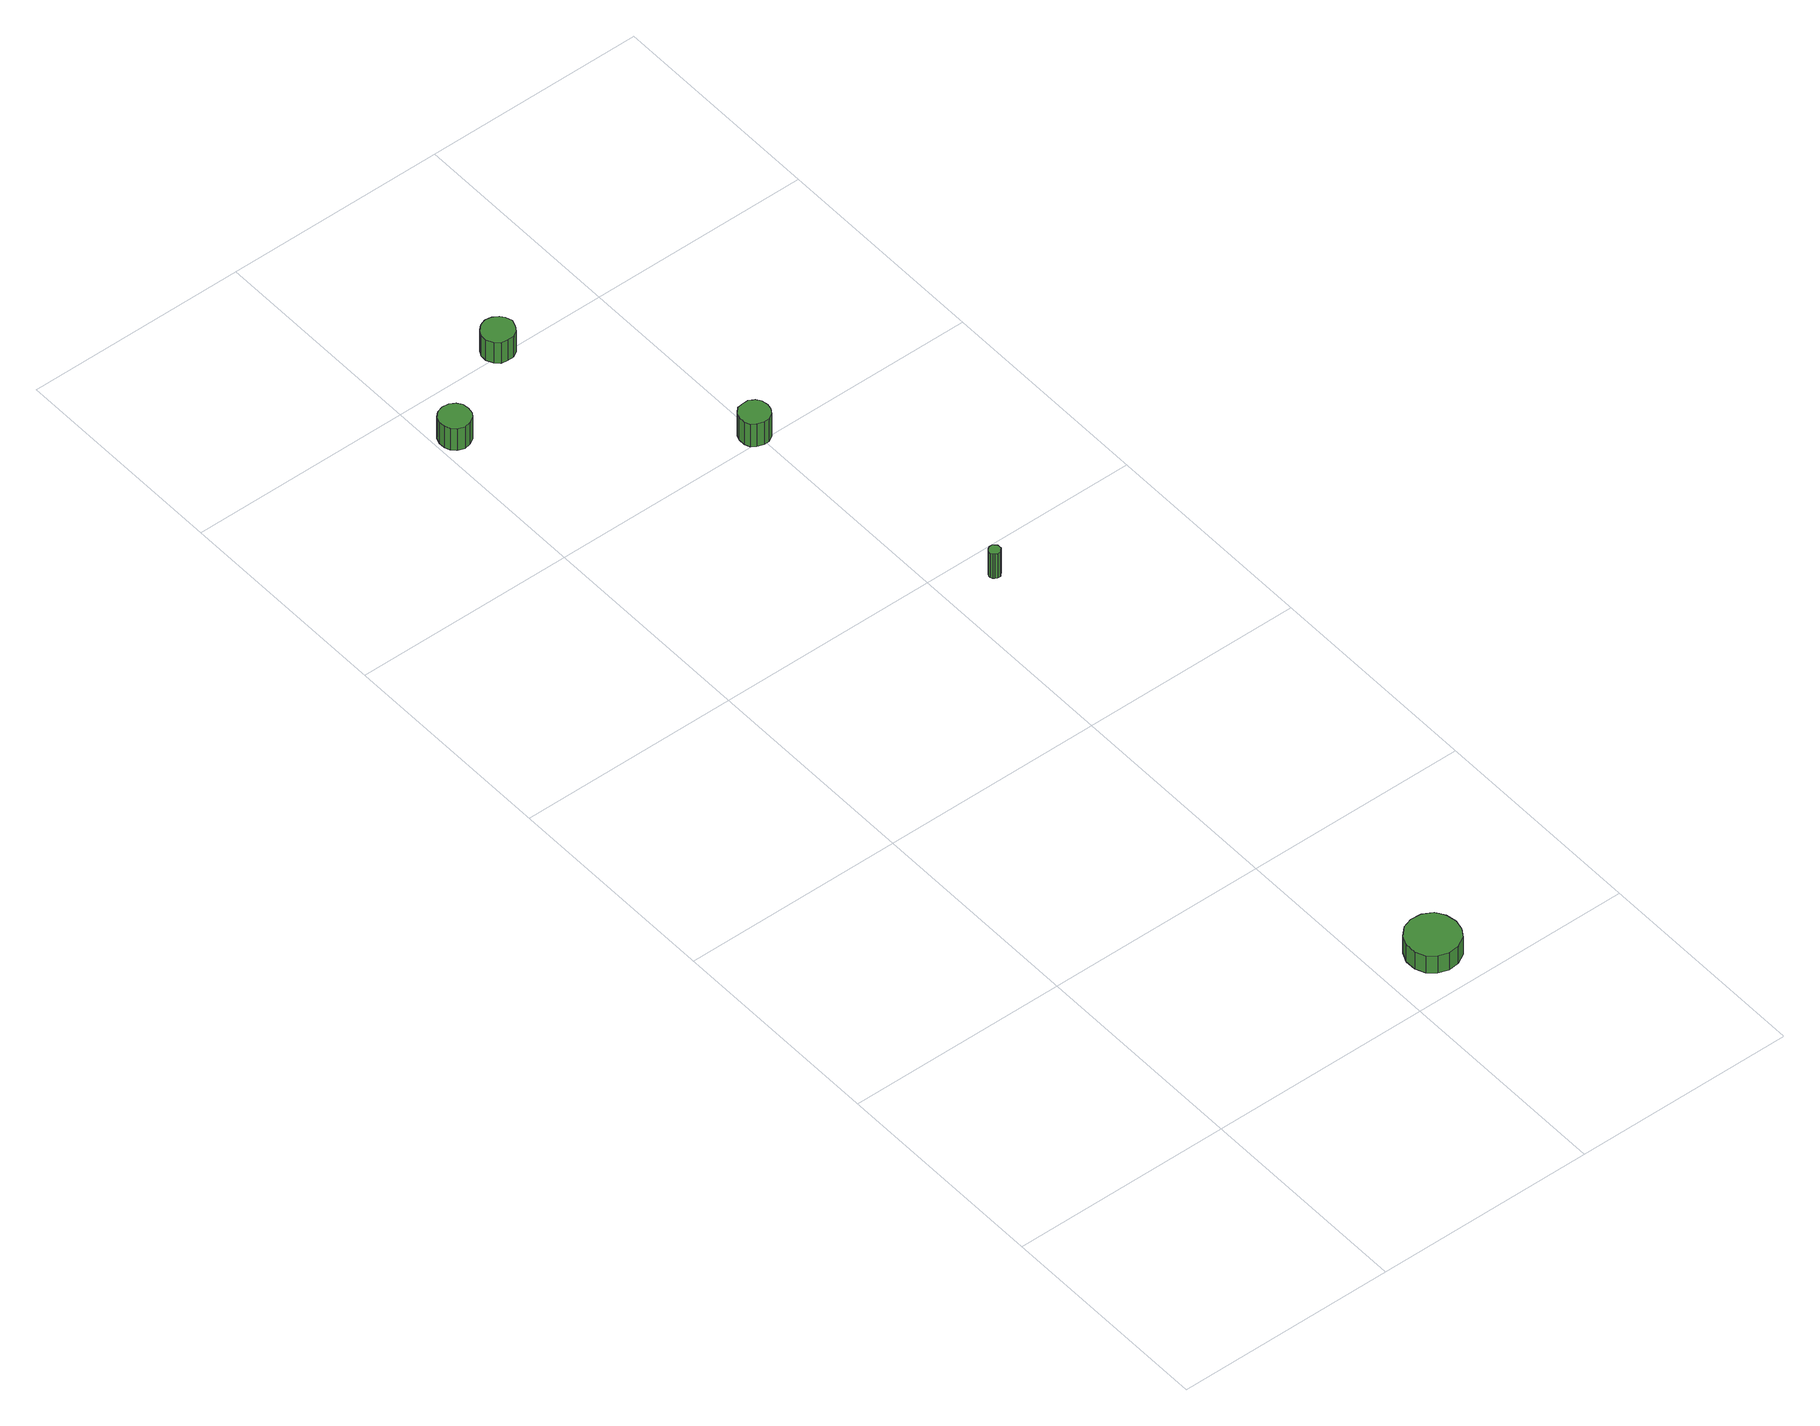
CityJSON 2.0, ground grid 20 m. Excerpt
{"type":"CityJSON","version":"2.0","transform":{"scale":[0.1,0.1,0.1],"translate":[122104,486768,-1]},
"CityObjects":{
"tree1":{"type":"SolitaryVegetationObject","attributes":{"function":"something"}},
"tree2":{"type":"SolitaryVegetationObject","attributes":{"function":"something"}},
"tree3":{"type":"SolitaryVegetationObject","attributes":{"function":"something"}},
"tree4":{"type":"SolitaryVegetationObject","attributes":{"function":"something"}},
"tree5":{"type":"SolitaryVegetationObject","attributes":{"function":"something"}},
"tree6":{"type":"SolitaryVegetationObject","attributes":{"function":"something"}},
"tree7":{"type":"SolitaryVegetationObject","attributes":{"function":"something"},"geometry":[{"type":"MultiSurface","lod":"1","boundaries":[[[0,1,2,3,4,5,6,7,8,9,10,11,12,13,14]],[[15,16,17,18,19,20,21,22,23,24,25,26,27,28,29]],[[0,29,28,1]],[[1,28,27,2]],[[2,27,26,3]],[[3,26,25,4]],[[4,25,24,5]],[[5,24,23,6]],[[6,23,22,7]],[[7,22,21,8]],[[8,21,20,9]],[[9,20,19,10]],[[10,19,18,11]],[[11,18,17,12]],[[12,17,16,13]],[[13,16,15,14]],[[14,15,29,0]]]}]},
"tree8":{"type":"SolitaryVegetationObject","attributes":{"function":"something"}},
"tree9":{"type":"SolitaryVegetationObject","attributes":{"function":"something"}},
"tree10":{"type":"SolitaryVegetationObject","attributes":{"function":"something"},"geometry":[{"type":"MultiSurface","lod":"1","boundaries":[[[30,31,32,33,34,35,36,37,38,39,40,41,42,43,44]],[[45,46,47,48,49,50,51,52,53,54,55,56,57,58,59]],[[30,59,58,31]],[[31,58,57,32]],[[32,57,56,33]],[[33,56,55,34]],[[34,55,54,35]],[[35,54,53,36]],[[36,53,52,37]],[[37,52,51,38]],[[38,51,50,39]],[[39,50,49,40]],[[40,49,48,41]],[[41,48,47,42]],[[42,47,46,43]],[[43,46,45,44]],[[44,45,59,30]]]}]},
"tree11":{"type":"SolitaryVegetationObject","attributes":{"function":"something"}},
"tree12":{"type":"SolitaryVegetationObject","attributes":{"function":"something"}},
"tree13":{"type":"SolitaryVegetationObject","attributes":{"function":"something"},"geometry":[{"type":"MultiSurface","lod":"1","boundaries":[[[60,61,62,63,64,65,66,67,68,69,70,71,72,73,74]],[[75,76,77,78,79,80,81,82,83,84,85,86,87,88,89]],[[60,89,88,61]],[[61,88,87,62]],[[62,87,86,63]],[[63,86,85,64]],[[64,85,84,65]],[[65,84,83,66]],[[66,83,82,67]],[[67,82,81,68]],[[68,81,80,69]],[[69,80,79,70]],[[70,79,78,71]],[[71,78,77,72]],[[72,77,76,73]],[[73,76,75,74]],[[74,75,89,60]]]}]},
"tree14":{"type":"SolitaryVegetationObject","attributes":{"function":"something"},"geometry":[{"type":"MultiSurface","lod":"1","boundaries":[[[90,91,92,93,94,95,96,97,98,99,100,101,102,103,104]],[[105,106,107,108,109,110,111,112,113,114,115,116,117,118,119]],[[90,119,118,91]],[[91,118,117,92]],[[92,117,116,93]],[[93,116,115,94]],[[94,115,114,95]],[[95,114,113,96]],[[96,113,112,97]],[[97,112,111,98]],[[98,111,110,99]],[[99,110,109,100]],[[100,109,108,101]],[[101,108,107,102]],[[102,107,106,103]],[[103,106,105,104]],[[104,105,119,90]]]}]},
"tree15":{"type":"SolitaryVegetationObject","attributes":{"function":"something"},"geometry":[{"type":"MultiSurface","lod":"1","boundaries":[[[120,121,122,123,124,125,126,127,128,129,130,131,132,133,134]],[[135,136,137,138,139,140,141,142,143,144,145,146,147,148,149]],[[120,149,148,121]],[[121,148,147,122]],[[122,147,146,123]],[[123,146,145,124]],[[124,145,144,125]],[[125,144,143,126]],[[126,143,142,127]],[[127,142,141,128]],[[128,141,140,129]],[[129,140,139,130]],[[130,139,138,131]],[[131,138,137,132]],[[132,137,136,133]],[[133,136,135,134]],[[134,135,149,120]]]}]}
},
"vertices":[
[270,41,31],[268,51,31],[263,59,31],[254,64,31],[244,65,31],[235,62,31],[228,55,31],[224,46,31],[224,36,31],[228,27,31],[235,21,31],[244,18,31],[254,19,31],[263,24,31],[268,32,31],[268,32,12],[263,24,12],[254,19,12],[244,18,12],[235,21,12],[228,27,12],[224,36,12],[224,46,12],[228,55,12],[235,62,12],[244,65,12],[254,64,12],[263,59,12],[268,51,12],[270,41,12],
[31,954,33],[30,960,33],[27,964,33],[22,967,33],[16,968,33],[10,966,33],[6,962,33],[4,957,33],[4,951,33],[6,946,33],[10,942,33],[16,940,33],[22,941,33],[27,944,33],[30,948,33],[30,948,9],[27,944,9],[22,941,9],[16,940,9],[10,942,9],[6,946,9],[4,951,9],[4,957,9],[6,962,9],[10,966,9],[16,968,9],[22,967,9],[27,964,9],[30,960,9],[31,954,9],
[118,1006,32],[116,1012,32],[113,1016,32],[108,1019,32],[102,1020,32],[96,1018,32],[92,1014,32],[89,1009,32],[89,1003,32],[92,997,32],[96,993,32],[102,992,32],[108,992,32],[113,995,32],[116,1000,32],[116,1000,9],[113,995,9],[108,992,9],[102,992,9],[96,993,9],[92,997,9],[89,1003,9],[89,1009,9],[92,1014,9],[96,1018,9],[102,1020,9],[108,1019,9],[113,1016,9],[116,1012,9],[118,1006,9],
[250,573,38],[250,575,38],[248,577,38],[247,578,38],[244,578,38],[242,577,38],[241,576,38],[240,574,38],[240,572,38],[241,570,38],[242,569,38],[244,568,38],[247,568,38],[248,569,38],[250,571,38],[250,571,11],[248,569,11],[247,568,11],[244,568,11],[242,569,11],[241,570,11],[240,572,11],[240,574,11],[241,576,11],[242,577,11],[244,578,11],[247,578,11],[248,577,11],[250,575,11],[250,573,11],
[211,808,35],[210,814,35],[207,818,35],[202,821,35],[197,821,35],[191,820,35],[187,816,35],[185,811,35],[185,805,35],[187,800,35],[191,797,35],[197,795,35],[202,795,35],[207,798,35],[210,803,35],[210,803,10],[207,798,10],[202,795,10],[197,795,10],[191,797,10],[187,800,10],[185,805,10],[185,811,10],[187,816,10],[191,820,10],[197,821,10],[202,821,10],[207,818,10],[210,814,10],[211,808,10]
]}
